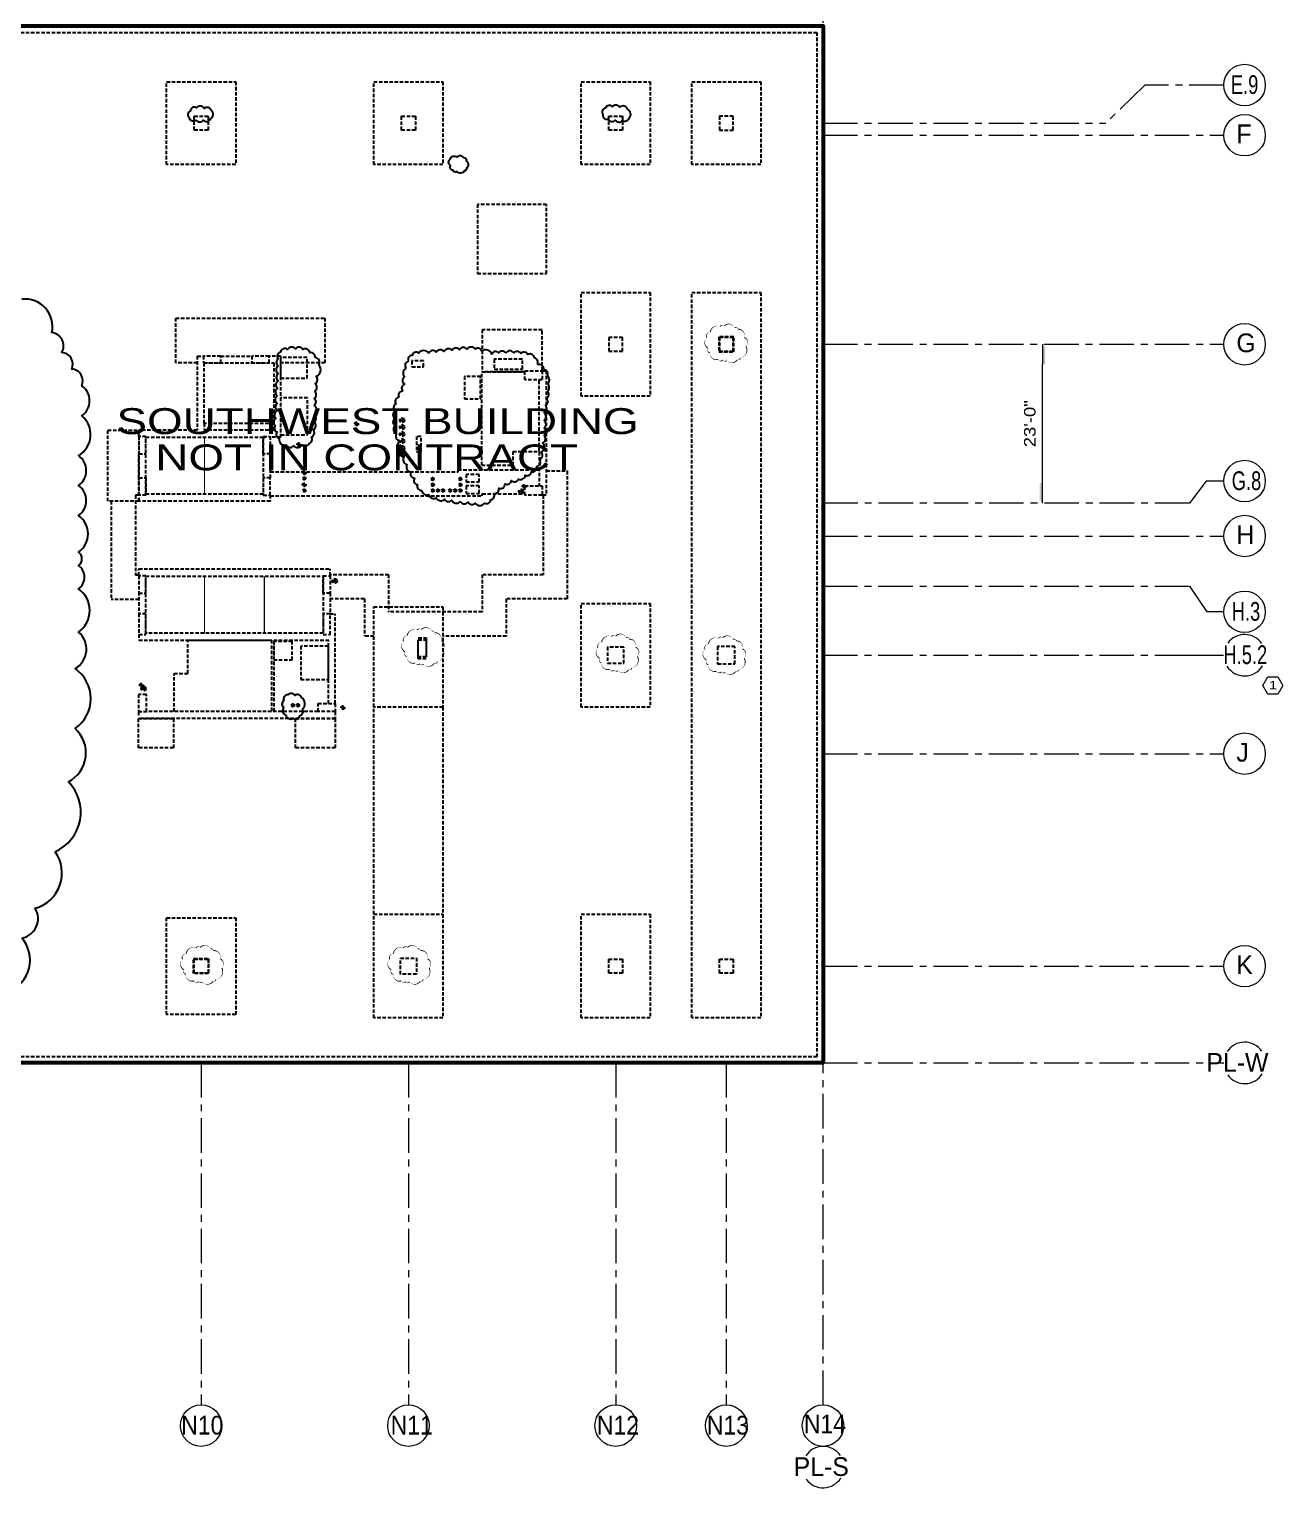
# Model space of a CAD drawing. Header units: inches. Extents: x -26500 to 0, y -3347 to 2257.
# Drawn here: x -22440 to -20262, y -3216 to -683 of the extents above; entities that cross this region are included whole.
import ezdxf
from ezdxf.enums import TextEntityAlignment as Align

# ---------------------------------------------------------------- set-up
doc = ezdxf.new("R2010")
doc.units = ezdxf.units.IN
doc.header["$LTSCALE"] = 48
doc.header["$MEASUREMENT"] = 0
for name, pattern in [('A104$0$CENTER', [2, 1.25, -0.25, 0.25, -0.25]), ('CENTER2', [1.125, 0.75, -0.125, 0.125, -0.125]), ('NB - 5th floor_plan$0$HIDDEN2', [0.1875, 0.125, -0.0625])]:
    doc.linetypes.add(name, pattern=pattern)
for name, color, linetype in [('A104$0$A-ANNO-DIM4-9', 8, 'Continuous'), ('A104$0$A-ANNO-WEST', 8, 'Continuous'), ('A104$0$A-GRID-1DP0-15', 8, 'Continuous'), ('A104$0$A-GRID-GRD4-9', 8, 'CENTER2'), ('A104$0$A-GRID-GRDP0-12', 8, 'Continuous'), ('A104$0$A-GRID-GRDP0-15', 8, 'Continuous'), ('A104$0$A-GRID-ID4-9', 8, 'Continuous'), ('A104$0$A-GRID-IDP0-12', 8, 'Continuous'), ('A104$0$Level 46', 8, 'Continuous'), ('A604$0$A-ANNO-REVS-BULL', 8, 'Continuous'), ('NB - 5th floor_plan$0$stcbeams', 1, 'NB - 5th floor_plan$0$HIDDEN2'), ('NB - 5th floor_plan$0$STCCOLS1', 1, 'NB - 5th floor_plan$0$HIDDEN2'), ('NB - 5th floor_plan$0$STCCOLS2', 1, 'NB - 5th floor_plan$0$HIDDEN2'), ('NB - 5th floor_plan$0$STDROPS', 1, 'NB - 5th floor_plan$0$HIDDEN2'), ('NB - 5th floor_plan$0$STSBEAMS1', 1, 'NB - 5th floor_plan$0$HIDDEN2'), ('NB - 5th floor_plan$0$STSLABEDGE', 1, 'NB - 5th floor_plan$0$HIDDEN2'), ('NB - 5th floor_plan$0$stslabfold', 1, 'NB - 5th floor_plan$0$HIDDEN2'), ('NB - 5th floor_plan$0$STWETSTACK', 1, 'NB - 5th floor_plan$0$HIDDEN2'), ('XREF', 7, 'Continuous')]:
    doc.layers.add(name, color=color, linetype=linetype)
doc.styles.add('A104$0$style-Arial', font='arial.ttf')
doc.styles.add('A104$0$style-WORKING', font='WORKING.shx')
doc.styles.add('A604$0$style-Arial', font='arial.ttf')
doc.dimstyles.new('A104$0$Standard', dxfattribs={"dimtxt": 8.888894, "dimasz": 15.555564, "dimexe": 8.888894, "dimexo": 4.444447, "dimgap": 4.444447, "dimtad": 1, "dimjust": 2, "dimdec": 3, "dimzin": 11, "dimdsep": 46, "dimlunit": 4, "dimtxsty": 'A104$0$style-WORKING', "dimblk": 'A104$0$RDA_0.1', "dimcen": 2.222223, "dimse1": 1, "dimse2": 1, "dimclrd": 3, "dimclrt": 3, "dimadec": 0, "dimazin": 0, "dimtfac": 1, "dimtdec": 3, "dimtmove": 0, "dimatfit": 3, "dimldrblk": 'A104$0$TerminatorOpen_0.1', "dimfxl": 1, "dimtolj": 1, "dimtzin": 11, "dimlwd": 0, "dimarcsym": 0})

# ---------------------------------------------------------------- blocks, each defined once
blk = doc.blocks.new('A104$0$RDA_0.1')
at = {"linetype": 'Continuous', "lineweight": 13}
blk.add_line((0, 0), (-1, 0), dxfattribs=at)
at = {"layer": 'A104$0$Level 46', "linetype": 'Continuous', "lineweight": 13, "extrusion": (0, 0, -1)}
blk.add_solid([(0, 0), (1, 0), (0.172, -0.143), (1, -0.143)], dxfattribs=at)
blk.add_solid([(0, 0), (1, 0), (0.172, -0.143), (1, -0.143)], dxfattribs=at)
blk = doc.blocks.new('*D379')
at = {"layer": 'A104$0$A-ANNO-DIM4-9', "lineweight": 0, "transparency": 16777216}
blk.add_line((-20679.9, -1470.9), (-20679.9, -1264.9), dxfattribs=at)
at = {"layer": 'Defpoints', "lineweight": 70, "transparency": 16777216}
for p in [(-20679.9, -1229.9), (-20291.7, -1229.9), (-20351.4, -1505.9)]:
    blk.add_point(p, dxfattribs=at)
at = {"layer": 'A104$0$A-ANNO-DIM4-9', "lineweight": 0, "transparency": 16777216, "xscale": 35, "yscale": 35, "zscale": 35}
for p, rotation in [((-20679.9, -1229.9), 90), ((-20679.9, -1505.9), 270)]:
    blk.add_blockref('A104$0$RDA_0.1', p, dxfattribs=dict(at, rotation=rotation))
at = {"layer": 'A104$0$A-ANNO-DIM4-9', "lineweight": 0, "transparency": 16777216, "insert": (-20701.8, -1367.9), "char_height": 20, "attachment_point": 5, "rotation": 90, "style": 'A104$0$style-WORKING'}
blk.add_mtext('\\A1;\\H1x;\\W1.2;23\'-0"', dxfattribs=at)
blk = doc.blocks.new('A104$0$TerminatorOpen_0.1')
at = {"linetype": 'ByBlock', "lineweight": -2}
for q in [(-1, 0.071), (-1, 0), (-1, -0.071)]:
    blk.add_line((0, 0), q, dxfattribs=at)
blk = doc.blocks.new('NB - 5th floor_plan')
at = {"layer": 'Defpoints'}
for points, format in [([(-22123.3903, -823.391, 0.52056705), (-22135.5798, -820.2408, 0.52056705), (-22135.5798, -820.2408, 0.52056705), (-22148.82, -818.9807, 0.52056705), (-22148.82, -818.9807, 0.52056705), (-22159.7485, -824.6511, 0.52056705), (-22159.7485, -824.6511, 0.52056705), (-22161.8501, -836.8321, 0.52056705), (-22161.8501, -836.8321, 0.52056705), (-22149.6607, -840.4023, 0.52056705), (-22149.6607, -840.4023, 0.52056705), (-22137.2611, -840.6123, 0.52056705), (-22137.2611, -840.6123, 0.52056705), (-22125.2818, -839.1422, 0.52056705), (-22125.2818, -839.1422, 0.52056705)], "xyb"), ([(-21400.1352, -822.0549, 0.52056705), (-21414.3811, -817.9875, 0.52056705), (-21414.3811, -817.9875, 0.52056705), (-21426.5919, -817.3096, 0.52056705), (-21426.5919, -817.3096, 0.52056705), (-21438.4635, -819.3433, 0.52056705), (-21438.4635, -819.3433, 0.52056705), (-21443.5513, -830.5287, 0.52056705), (-21443.5513, -830.5287, 0.52056705), (-21434.3933, -839.0025, 0.52056705), (-21434.3933, -839.0025, 0.52056705), (-21421.8433, -840.6972, 0.52056705), (-21421.8433, -840.6972, 0.52056705), (-21409.6325, -841.0362, 0.52056705), (-21409.6325, -841.0362, 0.52056705), (-21397.7609, -836.9688, 0.52056705), (-21397.7609, -836.9688, 0.52056705)], "xyb"), ([(-21696.6481, -929.9673, -0.52056705), (-21703.6003, -927.6876, -0.52056705), (-21707.7283, -919.329, -0.52056705), (-21708.8146, -908.2564, -0.52056705), (-21696.5395, -904.6742, -0.52056705), (-21685.242, -905.4341, -0.52056705), (-21680.571, -911.4045, -0.52056705), (-21679.9192, -923.3455, -0.52056705), (-21683.9385, -928.8817, -0.52056705)], "xyb"), ([(-21194.8485, -1233.6031, 0, 1.8, 0.52056705), (-21197.5524, -1217.8585, 0, 1.8, 0.52056705), (-21209.3005, -1203.6045, 0, 1.8, 0.52056705), (-21209.3005, -1203.6045, 0, 1.8, 0.52056705), (-21214.2422, -1200.996, 0, 1.8, 0.52056705), (-21232.3307, -1198.1079, 0, 1.8, 0.52056705), (-21232.3307, -1198.1079, 0, 1.8, 0.52056705), (-21239.6033, -1199.2259, 0, 1.8, 0.52056705), (-21256.7593, -1208.9148, 0, 1.8, 0.52056705), (-21256.7593, -1208.9148, 0, 1.8, 0.52056705), (-21263.1928, -1218.6038, 0, 1.8, 0.52056705), (-21260.3956, -1236.8638, 0, 1.8, 0.52056705), (-21260.3956, -1236.8638, 0, 1.8, 0.52056705), (-21257.3188, -1244.8758, 0, 1.8, 0.52056705), (-21243.1464, -1256.2417, 0, 1.8, 0.52056705), (-21243.1464, -1256.2417, 0, 1.8, 0.52056705), (-21234.8481, -1257.3597, 0, 1.8, 0.52056705), (-21228.3214, -1258.105, 0, 1.8, 0.52056705), (-21210.1397, -1256.8007, 0, 1.8, 0.52056705), (-21210.1397, -1256.8007, 0, 1.8, 0.52056705), (-21204.9183, -1253.8195, 0, 1.8, 0.52056705)], "xyseb"), ([(-21936.3318, -1265.9849, 0.52056705), (-21942.9419, -1252.7739, 0.52056705), (-21942.9419, -1252.7739, 0.52056705), (-21952.0309, -1244.517, 0.52056705), (-21952.0309, -1244.517, 0.52056705), (-21964.4248, -1238.7372, 0.52056705), (-21964.4248, -1238.7372, 0.52056705), (-21976.8188, -1237.9115, 0.52056705), (-21976.8188, -1237.9115, 0.52056705), (-21990.8652, -1238.7372, 0.52056705), (-21990.8652, -1238.7372, 0.52056705), (-22003.2592, -1243.6913, 0.52056705), (-22003.2592, -1243.6913, 0.52056705), (-22007.3905, -1255.2509, 0.52056705), (-22007.3905, -1255.2509, 0.52056705), (-22007.3905, -1267.6362, 0.52056705), (-22007.3905, -1267.6362, 0.52056705), (-22007.3905, -1280.8472, 0.52056705), (-22007.3905, -1280.8472, 0.52056705), (-22007.3905, -1293.2326, 0.52056705), (-22007.3905, -1293.2326, 0.52056705), (-22008.2168, -1306.4435, 0.52056705), (-22008.2168, -1306.4435, 0.52056705), (-22009.0431, -1319.6545, 0.52056705), (-22009.0431, -1319.6545, 0.52056705), (-22009.0431, -1332.8655, 0.52056705), (-22009.0431, -1332.8655, 0.52056705), (-22009.0431, -1345.2508, 0.52056705), (-22009.0431, -1345.2508, 0.52056705), (-22011.5219, -1358.4618, 0.52056705), (-22011.5219, -1358.4618, 0.52056705), (-22012.3481, -1370.8471, 0.52056705), (-22012.3481, -1370.8471, 0.52056705), (-22009.0431, -1382.4067, 0.52056705), (-22009.0431, -1382.4067, 0.52056705), (-22005.738, -1393.9664, 0.52056705), (-22005.738, -1393.9664, 0.52056705), (-21993.3441, -1404.7003, 0.52056705), (-21993.3441, -1404.7003, 0.52056705), (-21980.1238, -1406.3517, 0.52056705), (-21980.1238, -1406.3517, 0.52056705), (-21966.0773, -1404.7003, 0.52056705), (-21966.0773, -1404.7003, 0.52056705), (-21953.6834, -1402.2232, 0.52056705), (-21953.6834, -1402.2232, 0.52056705), (-21949.552, -1390.6636, 0.52056705), (-21949.552, -1390.6636, 0.52056705), (-21946.247, -1378.2783, 0.52056705), (-21946.247, -1378.2783, 0.52056705), (-21944.5944, -1365.0673, 0.52056705), (-21944.5944, -1365.0673, 0.52056705), (-21944.5944, -1352.682, 0.52056705), (-21944.5944, -1352.682, 0.52056705), (-21944.5944, -1336.1683, 0.52056705), (-21944.5944, -1336.1683, 0.52056705), (-21944.5944, -1323.783, 0.52056705), (-21944.5944, -1323.783, 0.52056705), (-21943.7682, -1311.3976, 0.52056705), (-21943.7682, -1311.3976, 0.52056705), (-21942.9419, -1298.1867, 0.52056705), (-21942.9419, -1298.1867, 0.52056705), (-21941.2894, -1285.8014, 0.52056705), (-21941.2894, -1285.8014, 0.52056705)], "xyb"), ([(-21557.0752, -1265.1128, 0.52056705), (-21562.3005, -1253.6903, 0.52056705), (-21562.3005, -1253.6903, 0.52056705), (-21573.4045, -1247.4894, 0.52056705), (-21573.4045, -1247.4894, 0.52056705), (-21585.8147, -1245.8577, 0.52056705), (-21585.8147, -1245.8577, 0.52056705), (-21597.8984, -1244.8786, 0.52056705), (-21597.8984, -1244.8786, 0.52056705), (-21611.9416, -1244.8786, 0.52056705), (-21611.9416, -1244.8786, 0.52056705), (-21624.3519, -1244.8786, 0.52056705), (-21624.3519, -1244.8786, 0.52056705), (-21636.4356, -1246.8367, 0.52056705), (-21636.4356, -1246.8367, 0.52056705), (-21653.2909, -1241.7808, 0.52056705), (-21653.2909, -1241.7808, 0.52056705), (-21664.9942, -1238.4393, 0.52056705), (-21664.9942, -1238.4393, 0.52056705), (-21679.2052, -1238.4393, 0.52056705), (-21679.2052, -1238.4393, 0.52056705), (-21692.5804, -1239.2746, 0.52056705), (-21692.5804, -1239.2746, 0.52056705), (-21705.1196, -1240.11, 0.52056705), (-21705.1196, -1240.11, 0.52056705), (-21719.3307, -1242.6161, 0.52056705), (-21719.3307, -1242.6161, 0.52056705), (-21732.7058, -1243.4515, 0.52056705), (-21732.7058, -1243.4515, 0.52056705), (-21746.0809, -1245.1222, 0.52056705), (-21746.0809, -1245.1222, 0.52056705), (-21762.7999, -1245.1222, 0.52056705), (-21762.7999, -1245.1222, 0.52056705), (-21774.5032, -1249.299, 0.52056705), (-21774.5032, -1249.299, 0.52056705), (-21781.1907, -1259.3234, 0.52056705), (-21781.1907, -1259.3234, 0.52056705), (-21785.3704, -1271.8538, 0.52056705), (-21785.3704, -1271.8538, 0.52056705), (-21787.8783, -1286.055, 0.52056705), (-21787.8783, -1286.055, 0.52056705), (-21787.8783, -1299.4208, 0.52056705), (-21787.8783, -1299.4208, 0.52056705), (-21791.2221, -1311.1158, 0.52056705), (-21791.2221, -1311.1158, 0.52056705), (-21797.9097, -1321.9756, 0.52056705), (-21797.9097, -1321.9756, 0.52056705), (-21802.9253, -1333.6706, 0.52056705), (-21802.9253, -1333.6706, 0.52056705), (-21804.5972, -1346.2011, 0.52056705), (-21804.5972, -1346.2011, 0.52056705), (-21804.5972, -1358.7315, 0.52056705), (-21804.5972, -1358.7315, 0.52056705), (-21804.5972, -1371.2619, 0.52056705), (-21804.5972, -1371.2619, 0.52056705), (-21802.0894, -1385.4631, 0.52056705), (-21802.0894, -1385.4631, 0.52056705), (-21796.2377, -1397.1582, 0.52056705), (-21796.2377, -1397.1582, 0.52056705), (-21793.7299, -1413.8655, 0.52056705), (-21793.7299, -1413.8655, 0.52056705), (-21788.7142, -1425.5605, 0.52056705), (-21788.7142, -1425.5605, 0.52056705), (-21783.6985, -1438.9263, 0.52056705), (-21783.6985, -1438.9263, 0.52056705), (-21777.011, -1451.4568, 0.52056705), (-21777.011, -1451.4568, 0.52056705), (-21770.3234, -1462.3165, 0.52056705), (-21770.3234, -1462.3165, 0.52056705), (-21765.3077, -1474.0116, 0.52056705), (-21765.3077, -1474.0116, 0.52056705), (-21757.7842, -1484.0359, 0.52056705), (-21757.7842, -1484.0359, 0.52056705), (-21746.0809, -1490.7188, 0.52056705), (-21746.0809, -1490.7188, 0.52056705), (-21732.7058, -1496.5663, 0.52056705), (-21732.7058, -1496.5663, 0.52056705), (-21718.4947, -1499.0724, 0.52056705), (-21718.4947, -1499.0724, 0.52056705), (-21705.9555, -1500.7432, 0.52056705), (-21705.9555, -1500.7432, 0.52056705), (-21690.9085, -1503.2492, 0.52056705), (-21690.9085, -1503.2492, 0.52056705), (-21677.5333, -1504.0846, 0.52056705), (-21677.5333, -1504.0846, 0.52056705), (-21664.9942, -1505.7553, 0.52056705), (-21664.9942, -1505.7553, 0.52056705), (-21649.1112, -1505.7553, 0.52056705), (-21649.1112, -1505.7553, 0.52056705), (-21638.2439, -1499.9078, 0.52056705), (-21638.2439, -1499.9078, 0.52056705), (-21632.3922, -1489.0481, 0.52056705), (-21632.3922, -1489.0481, 0.52056705), (-21624.0328, -1479.8591, 0.52056705), (-21624.0328, -1479.8591, 0.52056705), (-21613.1655, -1472.3408, 0.52056705), (-21613.1655, -1472.3408, 0.52056705), (-21602.2981, -1466.4933, 0.52056705), (-21602.2981, -1466.4933, 0.52056705), (-21589.759, -1463.9872, 0.52056705), (-21589.759, -1463.9872, 0.52056705), (-21578.0557, -1457.3043, 0.52056705), (-21578.0557, -1457.3043, 0.52056705), (-21567.1884, -1451.4568, 0.52056705), (-21567.1884, -1451.4568, 0.52056705), (-21557.993, -1442.2678, 0.52056705), (-21557.993, -1442.2678, 0.52056705), (-21552.9773, -1429.7373, 0.52056705), (-21552.9773, -1429.7373, 0.52056705), (-21550.4695, -1417.2069, 0.52056705), (-21550.4695, -1417.2069, 0.52056705), (-21547.9616, -1401.335, 0.52056705), (-21547.9616, -1401.335, 0.52056705), (-21545.4538, -1387.9692, 0.52056705), (-21545.4538, -1387.9692, 0.52056705), (-21545.4538, -1375.4388, 0.52056705), (-21545.4538, -1375.4388, 0.52056705), (-21545.4538, -1362.073, 0.52056705), (-21545.4538, -1362.073, 0.52056705), (-21545.4538, -1348.7072, 0.52056705), (-21545.4538, -1348.7072, 0.52056705), (-21542.9459, -1336.1767, 0.52056705), (-21542.9459, -1336.1767, 0.52056705), (-21541.274, -1323.6463, 0.52056705), (-21541.274, -1323.6463, 0.52056705), (-21539.6022, -1311.1158, 0.52056705), (-21539.6022, -1311.1158, 0.52056705), (-21539.6022, -1298.5854, 0.52056705), (-21539.6022, -1298.5854, 0.52056705), (-21539.6022, -1285.2196, 0.52056705), (-21539.6022, -1285.2196, 0.52056705), (-21545.4538, -1274.3599, 0.52056705), (-21545.4538, -1274.3599, 0.52056705)], "xyb"), ([(-21721.1988, -1760.8726, 0, 1.8, 0.52056705), (-21723.9028, -1745.1281, 0, 1.8, 0.52056705), (-21735.6509, -1730.8741, 0, 1.8, 0.52056705), (-21735.6509, -1730.8741, 0, 1.8, 0.52056705), (-21740.5926, -1728.2655, 0, 1.8, 0.52056705), (-21758.681, -1725.3775, 0, 1.8, 0.52056705), (-21758.681, -1725.3775, 0, 1.8, 0.52056705), (-21765.9537, -1726.4954, 0, 1.8, 0.52056705), (-21783.1097, -1736.1844, 0, 1.8, 0.52056705), (-21783.1097, -1736.1844, 0, 1.8, 0.52056705), (-21789.5432, -1745.8734, 0, 1.8, 0.52056705), (-21786.746, -1764.1333, 0, 1.8, 0.52056705), (-21786.746, -1764.1333, 0, 1.8, 0.52056705), (-21783.6692, -1772.1454, 0, 1.8, 0.52056705), (-21769.4968, -1783.5113, 0, 1.8, 0.52056705), (-21769.4968, -1783.5113, 0, 1.8, 0.52056705), (-21761.1985, -1784.6292, 0, 1.8, 0.52056705), (-21754.6718, -1785.3746, 0, 1.8, 0.52056705), (-21736.4901, -1784.0703, 0, 1.8, 0.52056705), (-21736.4901, -1784.0703, 0, 1.8, 0.52056705), (-21731.2687, -1781.089, 0, 1.8, 0.52056705)], "xyseb"), ([(-21383.4405, -1771.9351, 0, 1.8, 0.52056705), (-21386.1444, -1756.1905, 0, 1.8, 0.52056705), (-21397.8926, -1741.9365, 0, 1.8, 0.52056705), (-21397.8926, -1741.9365, 0, 1.8, 0.52056705), (-21402.8343, -1739.328, 0, 1.8, 0.52056705), (-21420.9227, -1736.4399, 0, 1.8, 0.52056705), (-21420.9227, -1736.4399, 0, 1.8, 0.52056705), (-21428.1954, -1737.5579, 0, 1.8, 0.52056705), (-21445.3514, -1747.2468, 0, 1.8, 0.52056705), (-21445.3514, -1747.2468, 0, 1.8, 0.52056705), (-21451.7849, -1756.9358, 0, 1.8, 0.52056705), (-21448.9877, -1775.1958, 0, 1.8, 0.52056705), (-21448.9877, -1775.1958, 0, 1.8, 0.52056705), (-21445.9108, -1783.2078, 0, 1.8, 0.52056705), (-21431.7385, -1794.5737, 0, 1.8, 0.52056705), (-21431.7385, -1794.5737, 0, 1.8, 0.52056705), (-21423.4401, -1795.6917, 0, 1.8, 0.52056705), (-21416.9134, -1796.437, 0, 1.8, 0.52056705), (-21398.7317, -1795.1327, 0, 1.8, 0.52056705), (-21398.7317, -1795.1327, 0, 1.8, 0.52056705), (-21393.5103, -1792.1515, 0, 1.8, 0.52056705)], "xyseb"), ([(-21197.842, -1775.0323, 0, 1.8, 0.52056705), (-21200.5459, -1759.2877, 0, 1.8, 0.52056705), (-21212.2941, -1745.0338, 0, 1.8, 0.52056705), (-21212.2941, -1745.0338, 0, 1.8, 0.52056705), (-21217.2358, -1742.4252, 0, 1.8, 0.52056705), (-21235.3242, -1739.5371, 0, 1.8, 0.52056705), (-21235.3242, -1739.5371, 0, 1.8, 0.52056705), (-21242.5969, -1740.6551, 0, 1.8, 0.52056705), (-21259.7529, -1750.3441, 0, 1.8, 0.52056705), (-21259.7529, -1750.3441, 0, 1.8, 0.52056705), (-21266.1864, -1760.033, 0, 1.8, 0.52056705), (-21263.3892, -1778.293, 0, 1.8, 0.52056705), (-21263.3892, -1778.293, 0, 1.8, 0.52056705), (-21260.3123, -1786.3051, 0, 1.8, 0.52056705), (-21246.14, -1797.671, 0, 1.8, 0.52056705), (-21246.14, -1797.671, 0, 1.8, 0.52056705), (-21237.8417, -1798.7889, 0, 1.8, 0.52056705), (-21231.3149, -1799.5342, 0, 1.8, 0.52056705), (-21213.1332, -1798.2299, 0, 1.8, 0.52056705), (-21213.1332, -1798.2299, 0, 1.8, 0.52056705), (-21207.9118, -1795.2487, 0, 1.8, 0.52056705)], "xyseb"), ([(-21966.7103, -1843.4766, 0.52056705), (-21978.2389, -1839.811, 0.52056705), (-21978.2389, -1839.811, 0.52056705), (-21990.2915, -1838.7637, 0.52056705), (-21990.2915, -1838.7637, 0.52056705), (-21997.6279, -1848.7132, 0.52056705), (-21997.6279, -1848.7132, 0.52056705), (-21997.6279, -1860.7574, 0.52056705), (-21997.6279, -1860.7574, 0.52056705), (-21993.9597, -1873.8489, 0.52056705), (-21993.9597, -1873.8489, 0.52056705), (-21981.3831, -1879.6092, 0.52056705), (-21981.3831, -1879.6092, 0.52056705), (-21969.8545, -1874.8962, 0.52056705), (-21969.8545, -1874.8962, 0.52056705), (-21965.1382, -1863.3757, 0.52056705), (-21965.1382, -1863.3757, 0.52056705)], "xyb"), ([(-22105.1262, -2312.8663, 0, 1.8, 0.52056705), (-22107.8301, -2297.1217, 0, 1.8, 0.52056705), (-22119.5783, -2282.8678, 0, 1.8, 0.52056705), (-22119.5783, -2282.8678, 0, 1.8, 0.52056705), (-22124.5199, -2280.2592, 0, 1.8, 0.52056705), (-22142.6084, -2277.3711, 0, 1.8, 0.52056705), (-22142.6084, -2277.3711, 0, 1.8, 0.52056705), (-22149.881, -2278.4891, 0, 1.8, 0.52056705), (-22167.0371, -2288.1781, 0, 1.8, 0.52056705), (-22167.0371, -2288.1781, 0, 1.8, 0.52056705), (-22173.4706, -2297.867, 0, 1.8, 0.52056705), (-22170.6734, -2316.127, 0, 1.8, 0.52056705), (-22170.6734, -2316.127, 0, 1.8, 0.52056705), (-22167.5965, -2324.1391, 0, 1.8, 0.52056705), (-22153.4241, -2335.505, 0, 1.8, 0.52056705), (-22153.4241, -2335.505, 0, 1.8, 0.52056705), (-22145.1258, -2336.6229, 0, 1.8, 0.52056705), (-22138.5991, -2337.3682, 0, 1.8, 0.52056705), (-22120.4174, -2336.0639, 0, 1.8, 0.52056705), (-22120.4174, -2336.0639, 0, 1.8, 0.52056705), (-22115.196, -2333.0827, 0, 1.8, 0.52056705)], "xyseb"), ([(-22105.1262, -2312.8663, 0, 1.8, 0.52056705), (-22107.8301, -2297.1217, 0, 1.8, 0.52056705), (-22119.5783, -2282.8678, 0, 1.8, 0.52056705), (-22119.5783, -2282.8678, 0, 1.8, 0.52056705), (-22124.5199, -2280.2592, 0, 1.8, 0.52056705), (-22142.6084, -2277.3711, 0, 1.8, 0.52056705), (-22142.6084, -2277.3711, 0, 1.8, 0.52056705), (-22149.881, -2278.4891, 0, 1.8, 0.52056705), (-22167.0371, -2288.1781, 0, 1.8, 0.52056705), (-22167.0371, -2288.1781, 0, 1.8, 0.52056705), (-22173.4706, -2297.867, 0, 1.8, 0.52056705), (-22170.6734, -2316.127, 0, 1.8, 0.52056705), (-22170.6734, -2316.127, 0, 1.8, 0.52056705), (-22167.5965, -2324.1391, 0, 1.8, 0.52056705), (-22153.4241, -2335.505, 0, 1.8, 0.52056705), (-22153.4241, -2335.505, 0, 1.8, 0.52056705), (-22145.1258, -2336.6229, 0, 1.8, 0.52056705), (-22138.5991, -2337.3682, 0, 1.8, 0.52056705), (-22120.4174, -2336.0639, 0, 1.8, 0.52056705), (-22120.4174, -2336.0639, 0, 1.8, 0.52056705), (-22115.196, -2333.0827, 0, 1.8, 0.52056705)], "xyseb"), ([(-21745.1262, -2312.8663, 0, 1.8, 0.52056705), (-21747.8301, -2297.1217, 0, 1.8, 0.52056705), (-21759.5783, -2282.8678, 0, 1.8, 0.52056705), (-21759.5783, -2282.8678, 0, 1.8, 0.52056705), (-21764.5199, -2280.2592, 0, 1.8, 0.52056705), (-21782.6084, -2277.3711, 0, 1.8, 0.52056705), (-21782.6084, -2277.3711, 0, 1.8, 0.52056705), (-21789.881, -2278.4891, 0, 1.8, 0.52056705), (-21807.0371, -2288.1781, 0, 1.8, 0.52056705), (-21807.0371, -2288.1781, 0, 1.8, 0.52056705), (-21813.4706, -2297.867, 0, 1.8, 0.52056705), (-21810.6734, -2316.127, 0, 1.8, 0.52056705), (-21810.6734, -2316.127, 0, 1.8, 0.52056705), (-21807.5965, -2324.1391, 0, 1.8, 0.52056705), (-21793.4241, -2335.505, 0, 1.8, 0.52056705), (-21793.4241, -2335.505, 0, 1.8, 0.52056705), (-21785.1258, -2336.6229, 0, 1.8, 0.52056705), (-21778.5991, -2337.3682, 0, 1.8, 0.52056705), (-21760.4174, -2336.0639, 0, 1.8, 0.52056705), (-21760.4174, -2336.0639, 0, 1.8, 0.52056705), (-21755.196, -2333.0827, 0, 1.8, 0.52056705)], "xyseb")]:
    blk.add_lwpolyline(points, format=format, close=True, dxfattribs=at)
for points in [[(-22475.4798, -2353.8554, 0.52056705), (-22452.3448, -2261.38, 0.52056705)], [(-22452.3448, -2261.38, 0.52056705), (-22429.2098, -2209.3626, 0.52056705), (-22429.2098, -2209.3626, 0.52056705), (-22394.5072, -2111.1075, 0.52056705), (-22394.5072, -2111.1075, 0.52056705), (-22371.3721, -1989.7335, 0.52056705), (-22371.3721, -1989.7335, 0.52056705), (-22359.8046, -1897.258, 0.52056705), (-22359.8046, -1897.258, 0.52056705), (-22359.8046, -1793.2232, 0.52056705), (-22359.8046, -1793.2232, 0.52056705), (-22354.0209, -1729.6463, 0.52056705), (-22354.0209, -1729.6463, 0.52056705), (-22354.0209, -1654.51, 0.52056705), (-22354.0209, -1654.51, 0.52056705), (-22354.0209, -1614.052, 0.52056705), (-22354.0209, -1614.052, 0.52056705), (-22354.0209, -1590.9332, 0.52056705), (-22354.0209, -1590.9332, 0.52056705), (-22354.0209, -1527.3563, 0.52056705), (-22354.0209, -1527.3563, 0.52056705), (-22354.0209, -1475.3389, 0.52056705), (-22354.0209, -1475.3389, 0.52056705), (-22354.0209, -1423.3215, 0.52056705), (-22354.0209, -1423.3215, 0.52056705), (-22348.2371, -1353.9649, 0.52056705), (-22348.2371, -1353.9649, 0.52056705), (-22348.2371, -1301.9475, 0.52056705), (-22348.2371, -1301.9475, 0.52056705), (-22365.5884, -1273.0489, 0.52056705), (-22365.5884, -1273.0489, 0.52056705), (-22382.9396, -1244.1503, 0.52056705), (-22382.9396, -1244.1503, 0.52056705), (-22400.2909, -1209.4721, 0.52056705), (-22400.2909, -1209.4721, 0.52056705), (-22452.3448, -1151.6749, 0.52056705)]]:
    blk.add_lwpolyline(points, format="xyb", dxfattribs=at)
at = {"layer": 'NB - 5th floor_plan$0$stcbeams', "color": 1, "linetype": 'NB - 5th floor_plan$0$HIDDEN2'}
for p, q in [((-22147.6761, -1250.4028, 0.001), (-22147.6761, -1379.3297, 0.001)), ((-22147.6761, -1250.4028, 0.001), (-22137.024, -1250.4028, 0.001)), ((-22002.7752, -1250.4028, 0.001), (-22022.9835, -1250.4028, 0.001)), ((-22002.6773, -1391.3297, -0.001), (-22002.678, -1250.4028, -0.001)), ((-22135.6761, -1367.4025, 0.001), (-22135.6761, -1379.3297, 0.001)), ((-22014.6788, -1379.3297, 0), (-22014.6789, -1367.3994)), ((-22147.6761, -1379.3297, 0), (-22249.0217, -1379.3297, 0)), ((-22249.0217, -1389.9079, -0.3438), (-22249.0217, -1379.3297, -0.3438)), ((-22014.6788, -1379.3297, 0), (-22135.6761, -1379.3297, 0)), ((-22002.7751, -1391.3297), (-22021.0262, -1391.3297)), ((-22249.0217, -1502.3663), (-22249.0217, -1491.9046)), ((-22021.0262, -1491.9046), (-22021.0262, -1502.3663)), ((-22021.0262, -1502.3663), (-22249.0217, -1502.3663)), ((-21917.0164, -1631.9109, -0.002), (-21917.0164, -1619.9109, -0.002)), ((-22249.0218, -1659.9265, -0.001), (-22249.0232, -1697.9021, -0.001)), ((-21917.0192, -1661.9109, -0.001), (-21917.0133, -1697.9021, -0.001)), ((-21917.0133, -1697.9021, -0.001), (-21908.0236, -1697.9021, -0.0004)), ((-21908.0236, -1853.9182), (-21908.0236, -1697.9021)), ((-22249.0232, -1733.9265, -0.001), (-22249.0232, -1743.8433, -0.001)), ((-22249.0232, -1743.8433), (-21919.3546, -1743.8433)), ((-22014.1568, -1867.9053), (-22014.1568, -1743.8433)), ((-21920.0236, -1853.9807), (-21920.0236, -1743.8433)), ((-22250.0232, -1867.9182, -0.001), (-22250.0232, -1877.1253, -0.001)), ((-21937.9634, -1867.9053), (-22236.0232, -1867.9053)), ((-21907.9635, -1867.9182), (-21907.9635, -1879.9053)), ((-21907.9634, -1879.9053), (-22250.0232, -1879.9053, 0))]:
    blk.add_line(p, q, dxfattribs=at)
for points, elevation in [([(-22107.024, -1250.4028), (-22052.9835, -1250.4028)], 0.001), ([(-22249.0258, -1462.0921), (-22249.0258, -1419.5798)], -0.001), ([(-22249.0245, -1631.9109), (-22249.0245, -1619.9109)], -0.002), ([(-22249.0245, -1619.9109), (-21917.0164, -1619.9109)], -0.001)]:
    blk.add_lwpolyline(points, dxfattribs=dict(at, elevation=elevation))
for points in [[(-21549.0306, -1275.7836), (-21541.7197, -1275.7836), (-21541.7197, -1491.9046), (-21549.022, -1491.9046)], [(-21553.7197, -1417.014), (-21553.7197, -1476.0921)], [(-22021.0262, -1419.9101), (-22021.0262, -1461.9046)]]:
    blk.add_lwpolyline(points, dxfattribs=at)
at = {"layer": 'NB - 5th floor_plan$0$STCCOLS1', "color": 1, "linetype": 'NB - 5th floor_plan$0$HIDDEN2'}
for points in [[(-22153.0236, -833.905), (-22129.0236, -833.905), (-22129.0236, -857.905), (-22153.0236, -857.905)], [(-21793.0236, -833.905), (-21769.0236, -833.905), (-21769.0236, -857.905), (-21793.0236, -857.905)], [(-21433.0236, -833.905), (-21409.0236, -833.905), (-21409.0236, -857.905), (-21433.0236, -857.905)], [(-21241.0236, -857.905), (-21217.0236, -857.905), (-21217.0236, -833.905), (-21241.0236, -833.905)], [(-21433.0236, -1241.9051), (-21409.0236, -1241.9051), (-21409.0236, -1217.9051), (-21433.0236, -1217.9051)], [(-21241.0236, -1241.9051), (-21217.0236, -1241.9051), (-21217.0236, -1217.9051), (-21241.0236, -1217.9051)], [(-21579.0306, -1291.7835), (-21579.0306, -1275.7836), (-21549.0306, -1275.7836), (-21549.0306, -1291.7835)], [(-22021.0262, -1461.9046), (-22033.0262, -1461.9046), (-22033.0262, -1491.9046), (-22021.0262, -1491.9046)], [(-21549.022, -1491.9046), (-21579.022, -1491.9046), (-21579.022, -1475.9046), (-21549.022, -1475.9046)], [(-21750.0219, -1772.9114), (-21764.0219, -1772.9114), (-21764.0219, -1742.9114), (-21750.0219, -1742.9114)], [(-21435.0236, -1783.9051), (-21407.0236, -1783.9051), (-21407.0236, -1755.9051), (-21435.0236, -1755.9051)], [(-21244.0236, -1784.9051), (-21214.0236, -1784.9051), (-21214.0236, -1754.9051), (-21244.0236, -1754.9051)], [(-21907.9635, -1867.9182), (-21937.9635, -1867.9182), (-21937.9635, -1853.9182), (-21907.9635, -1853.9182)], [(-22153.0236, -2297.9051), (-22129.0236, -2297.9051), (-22129.0236, -2321.9051), (-22153.0236, -2321.9051)], [(-21795.0236, -2295.905), (-21767.0236, -2295.905), (-21767.0236, -2323.905), (-21795.0236, -2323.905)], [(-21433.0236, -2297.9051), (-21409.0236, -2297.9051), (-21409.0236, -2321.905), (-21433.0236, -2321.905)], [(-21241.0236, -2297.9051), (-21217.0236, -2297.9051), (-21217.0236, -2321.9051), (-21241.0236, -2321.9051)]]:
    blk.add_lwpolyline(points, close=True, dxfattribs=at)
for points, elevation in [([(-22107.024, -1250.4028), (-22137.024, -1250.4028), (-22137.024, -1262.4028), (-22107.024, -1262.4028)], 0.001), ([(-22052.9835, -1262.4028), (-22022.9835, -1262.4028), (-22022.9835, -1250.4028), (-22052.9835, -1250.4028)], 0.001), ([(-22249.0217, -1419.9079), (-22237.0217, -1419.9079), (-22237.0217, -1389.9079), (-22249.0217, -1389.9079)], -0.3438), ([(-22021.0262, -1419.9101), (-22033.0262, -1419.9101), (-22033.0262, -1389.9101), (-22021.0262, -1389.9101)], -0.002), ([(-22249.0217, -1461.9046), (-22237.0218, -1461.9046), (-22237.0218, -1491.9046), (-22249.0217, -1491.9046)], -0.3438), ([(-22249.0232, -1661.9109), (-22237.0232, -1661.9109), (-22237.0232, -1631.9109), (-22249.0232, -1631.9109)], -0.001), ([(-21917.0192, -1661.9109), (-21929.0192, -1661.9109), (-21929.0192, -1631.9109), (-21917.0192, -1631.9109)], -0.001), ([(-22249.0232, -1733.9265), (-22237.0232, -1733.9265), (-22237.0232, -1697.9021), (-22249.0232, -1697.9021)], -0.0013), ([(-21929.0126, -1733.9265), (-21917.0133, -1733.9265), (-21917.0133, -1697.9021), (-21929.0126, -1697.9021)], -0.001), ([(-22250.0232, -1867.9182), (-22236.0232, -1867.9182), (-22236.0232, -1837.9182), (-22250.0232, -1837.9182)], -0.001)]:
    blk.add_lwpolyline(points, close=True, dxfattribs=dict(at, elevation=elevation))
at = {"layer": 'NB - 5th floor_plan$0$STCCOLS2', "color": 1, "linetype": 'NB - 5th floor_plan$0$HIDDEN2'}
for points in [[(-21242.0236, -1242.9051), (-21216.0236, -1242.9051), (-21216.0236, -1216.9051), (-21242.0236, -1216.9051)], [(-21750.0219, -1775.9114), (-21764.0219, -1775.9114), (-21764.0219, -1739.9114), (-21750.0219, -1739.9114)], [(-22154.0236, -2296.9051), (-22128.0236, -2296.9051), (-22128.0236, -2322.9051), (-22154.0236, -2322.9051)]]:
    blk.add_lwpolyline(points, close=True, dxfattribs=at)
at = {"layer": 'NB - 5th floor_plan$0$STDROPS', "color": 1, "linetype": 'NB - 5th floor_plan$0$HIDDEN2'}
for points in [[(-22201.0236, -917.9051), (-22201.0236, -773.9051), (-22081.0236, -773.9051), (-22081.0236, -917.9051)], [(-21841.0236, -917.9051), (-21841.0236, -773.9051), (-21721.0236, -773.9051), (-21721.0236, -917.9051)], [(-21481.0236, -917.9051), (-21481.0236, -773.9051), (-21361.0236, -773.9051), (-21361.0236, -917.9051)], [(-21289.0236, -917.9051), (-21289.0236, -773.9051), (-21169.0236, -773.9051), (-21169.0236, -917.9051)], [(-21481.0236, -1319.9052), (-21481.0236, -1139.9052), (-21361.0236, -1139.9052), (-21361.0236, -1319.9052)], [(-21289.0236, -2399.9052), (-21289.0236, -1139.9052), (-21169.0236, -1139.9052), (-21169.0236, -2399.9052)], [(-21841.0236, -1859.9052), (-21841.0236, -1685.9114), (-21721.0236, -1685.9114), (-21721.0236, -1859.9052)], [(-21481.0236, -1859.9052), (-21481.0236, -1679.9052), (-21361.0236, -1679.9052), (-21361.0236, -1859.9052)], [(-21976.9635, -1879.9053), (-21907.9635, -1879.9053), (-21907.9635, -1930.982), (-21976.9635, -1930.982)], [(-22201.0236, -2393.9051), (-22201.0236, -2225.9051), (-22081.0236, -2225.9051), (-22081.0236, -2393.9051)], [(-21841.0236, -2399.9051), (-21841.0236, -2219.9051), (-21721.0236, -2219.9052), (-21721.0236, -2399.9052)], [(-21481.0236, -2399.9051), (-21481.0236, -2219.9051), (-21361.0236, -2219.9052), (-21361.0236, -2399.9052)]]:
    blk.add_lwpolyline(points, close=True, dxfattribs=at)
at = {"layer": 'NB - 5th floor_plan$0$STDROPS', "color": 1, "linetype": 'NB - 5th floor_plan$0$HIDDEN2', "elevation": 0.001}
blk.add_lwpolyline([(-22147.7739, -1262.3391), (-22185.024, -1262.3391), (-22185.024, -1184.4016), (-21925.9835, -1184.4016), (-21925.9835, -1262.3997), (-22002.7752, -1262.3997)], dxfattribs=at)
at = {"layer": 'NB - 5th floor_plan$0$STDROPS', "color": 1, "linetype": 'NB - 5th floor_plan$0$HIDDEN2'}
for points in [[(-21549.022, -1275.7836), (-21549.022, -1204.7836), (-21653.2195, -1204.7836), (-21653.2195, -1277.5122), (-21579.0306, -1277.5122)], [(-21841.0235, -2219.9051), (-21841.0235, -1859.9052)], [(-21721.0236, -1859.9052), (-21721.0236, -2219.9052)]]:
    blk.add_lwpolyline(points, dxfattribs=at)
for points, elevation in [([(-22302.9792, -1379.3297), (-22249.0258, -1379.3297), (-22249.0258, -1502.3663), (-22302.9792, -1502.3663)], 0.001), ([(-22250.0232, -1879.9053), (-22189.024, -1879.9053), (-22189.024, -1930.9195), (-22250.0232, -1930.9195)], -0.001)]:
    blk.add_lwpolyline(points, close=True, dxfattribs=dict(at, elevation=elevation))
at = {"layer": 'NB - 5th floor_plan$0$STSBEAMS1', "color": 1, "linetype": 'NB - 5th floor_plan$0$HIDDEN2', "ltscale": 0.4, "const_width": 2, "elevation": -0.001}
for points in [[(-22135.145, -1490.3663), (-22135.145, -1391.3297)], [(-22135.1631, -1731.8432), (-22135.1589, -1632.9051)], [(-22031.1528, -1731.8432), (-22031.1486, -1632.9051)]]:
    blk.add_lwpolyline(points, dxfattribs=at)
at = {"layer": 'NB - 5th floor_plan$0$STSLABEDGE', "color": 1, "linetype": 'NB - 5th floor_plan$0$HIDDEN2'}
for p, q in [((-21579.0306, -1277.5122), (-21653.7198, -1277.5122)), ((-21653.7191, -1440.0137), (-21653.7198, -1277.5123)), ((-22033.0259, -1391.3297), (-22029.4175, -1391.3297)), ((-22249.0217, -1492.0921), (-22255.0173, -1492.0921)), ((-22255.0173, -1492.0921), (-22255.0173, -1631.0984)), ((-22021.0262, -1493.3059), (-21652.7202, -1493.3059)), ((-21652.7202, -1493.3059), (-21652.7201, -1489.6791)), ((-21652.7201, -1489.6791), (-21579.022, -1489.6791)), ((-21549.022, -1491.9046), (-21547.0221, -1491.9046)), ((-21547.0221, -1491.9046, 0), (-21547.022, -1630.0929, 0)), ((-21547.0221, -1492.0921), (-21547.022, -1630.0929)), ((-22249.0232, -1631.0984, -0.001), (-22255.0173, -1631.0984, -0.001)), ((-21815.4872, -1630.0932, 0.0002), (-21917.0192, -1630.0931, 0.0008)), ((-21917.0192, -1631.9109, -0.001), (-21917.0192, -1630.0931, -0.001)), ((-21917.0192, -1630.0931, 0.0008), (-21917.0192, -1631.9109, -0.001)), ((-21815.4872, -1630.0932, 0), (-21815.4872, -1694.7183, 0)), ((-21547.022, -1630.0929), (-21653.1581, -1630.0929)), ((-21653.1581, -1630.0929, 0), (-21653.1581, -1694.7183, 0)), ((-21653.1581, -1694.7183, 0), (-21815.4872, -1694.7183, 0))]:
    blk.add_line(p, q, dxfattribs=at)
blk.add_lwpolyline([(-22670.5234, -1520.9051), (-22670.5234, -688.4051), (-21071.5215, -688.4051), (-21071.5215, -2467.4072), (-22670.5228, -2467.4072), (-22670.5228, -1634.9051)], dxfattribs=at)
for points, elevation in [([(-21661.0233, -1106.9055), (-21541.0233, -1106.9055), (-21541.0233, -986.9055), (-21661.0233, -986.9055)], -0.0002), ([(-22135.6761, -1262.3997), (-22014.6789, -1262.3997), (-22014.6789, -1367.4026), (-22135.6761, -1367.4026)], 0.001)]:
    blk.add_lwpolyline(points, close=True, dxfattribs=dict(at, elevation=elevation))
for points in [[(-22003.0236, -1288.9051), (-21957.0236, -1288.9051), (-21957.0236, -1252.9051), (-22003.0236, -1252.9051)], [(-21775.0236, -1268.9051), (-21755.0236, -1268.9051), (-21755.0236, -1258.9051), (-21775.0236, -1258.9051)], [(-21632.0236, -1272.9051), (-21583.0236, -1272.9051), (-21583.0236, -1255.9051), (-21632.0236, -1255.9051)], [(-21683.6486, -1324.9051), (-21655.6486, -1324.9051), (-21655.6486, -1285.9051), (-21683.6486, -1285.9051)], [(-22003.0236, -1386.9051), (-21956.0236, -1386.9051), (-21956.0236, -1322.9051), (-22003.0236, -1322.9051)], [(-22237.0214, -1391.3297), (-22033.0259, -1391.3297), (-22033.0262, -1490.3663), (-22237.0217, -1490.3663)], [(-21767.0236, -1416.9051), (-21759.0307, -1416.9051), (-21759.0307, -1389.9051), (-21767.0236, -1389.9051)], [(-21681.0237, -1468.9051), (-21658.0237, -1468.9051), (-21658.0237, -1455.9051), (-21681.0237, -1455.9051)], [(-21681.0237, -1488.9051), (-21658.0237, -1488.9051), (-21658.0237, -1475.9051), (-21681.0237, -1475.9051)], [(-22237.0256, -1632.9051), (-21929.0217, -1632.9051), (-21929.0193, -1731.8433), (-22237.0232, -1731.8433)], [(-22187.8968, -1801.5305), (-22163.8972, -1801.5305), (-22163.8972, -1743.8433), (-22018.897, -1743.8431), (-22018.8968, -1867.9055), (-22187.8968, -1867.9055)], [(-22015.0236, -1778.1682), (-21983.0236, -1778.1682), (-21983.0236, -1746.1682), (-22015.0236, -1746.1682)], [(-21968.0236, -1811.9051), (-21920.0236, -1811.9051), (-21920.0236, -1753.9051), (-21968.0236, -1753.9051)]]:
    blk.add_lwpolyline(points, close=True, dxfattribs=at)
at = {"layer": 'NB - 5th floor_plan$0$STSLABEDGE', "color": 1, "linetype": 'NB - 5th floor_plan$0$HIDDEN2', "elevation": 352.9729}
blk.add_lwpolyline([(-21653.7714, -1440.0137), (-21599.3973, -1440.0137), (-21599.3973, -1416.014), (-21553.7717, -1416.0139), (-21553.7717, -1291.7835)], dxfattribs=at)
at = {"layer": 'NB - 5th floor_plan$0$stslabfold', "color": 1, "linetype": 'NB - 5th floor_plan$0$HIDDEN2'}
for p, q in [((-22021.0262, -1451.3059), (-21694.72, -1451.3059)), ((-21694.72, -1447.6791), (-21553.7197, -1447.6791)), ((-21694.72, -1451.3059), (-21694.72, -1447.6791)), ((-21541.7197, -1449.9046), (-21505.225, -1449.9046)), ((-21505.225, -1449.9046), (-21505.225, -1672.0929)), ((-22297.0173, -1502.3663), (-22297.0173, -1673.0984)), ((-22249.0232, -1673.0984, -0.001), (-22297.0173, -1673.0984, -0.001)), ((-21857.4872, -1672.0931, 0.0004), (-21917.0192, -1672.0931, 0.0008)), ((-21857.4872, -1672.0931, 0), (-21857.4872, -1736.7183, 0)), ((-21505.225, -1672.0929), (-21611.1581, -1672.0929)), ((-21611.1581, -1672.0929, 0), (-21611.1581, -1736.7183, 0)), ((-21841.0236, -1736.7183, 0), (-21857.4872, -1736.7183, 0)), ((-21611.1581, -1736.7183, 0), (-21721.0236, -1736.7183, 0))]:
    blk.add_line(p, q, dxfattribs=at)
at = {"layer": 'NB - 5th floor_plan$0$STWETSTACK', "color": 1, "linetype": 'NB - 5th floor_plan$0$HIDDEN2'}
for p, q in [((-21874.0236, -1367.9051), (-21868.0236, -1367.9051)), ((-21871.0236, -1364.9051), (-21871.0236, -1370.9051)), ((-21796.0236, -1361.9051), (-21788.0236, -1361.9051)), ((-21792.0236, -1357.9051), (-21792.0236, -1365.9051)), ((-21796.0236, -1373.9051), (-21788.0236, -1373.9051)), ((-21796.0236, -1385.9051), (-21788.0236, -1385.9051)), ((-21792.0236, -1369.9051), (-21792.0236, -1377.9051)), ((-21792.0236, -1381.9051), (-21792.0236, -1389.9051)), ((-21974.2161, -1404.2193), (-21968.2161, -1404.2193)), ((-21971.2161, -1401.2193), (-21971.2161, -1407.2193)), ((-21796.0236, -1397.9051), (-21788.0236, -1397.9051)), ((-21796.0236, -1409.9051), (-21788.0236, -1409.9051)), ((-21792.0236, -1393.9051), (-21792.0236, -1401.9051)), ((-21792.0236, -1405.9051), (-21792.0236, -1413.9051)), ((-21792.0236, -1417.9051), (-21792.0236, -1425.9051)), ((-21964.0236, -1442.9051), (-21960.0236, -1442.9051)), ((-21962.0236, -1440.9051), (-21962.0236, -1444.9051)), ((-21796.0236, -1421.9051), (-21788.0236, -1421.9051)), ((-21965.0236, -1452.9051), (-21959.0236, -1452.9051)), ((-21964.5236, -1462.9051), (-21959.5236, -1462.9051)), ((-21962.0236, -1449.9051), (-21962.0236, -1455.9051)), ((-21962.0236, -1460.4051), (-21962.0236, -1465.4051)), ((-21741.5236, -1463.9051), (-21736.5236, -1463.9051)), ((-21739.0236, -1461.4051), (-21739.0236, -1466.4051)), ((-21693.5236, -1463.9051), (-21688.5236, -1463.9051)), ((-21691.0236, -1461.4051), (-21691.0236, -1466.4051)), ((-21965.0236, -1473.9051), (-21959.0236, -1473.9051)), ((-21964.5236, -1483.9051), (-21959.5236, -1483.9051)), ((-21962.0236, -1470.9051), (-21962.0236, -1476.9051)), ((-21962.0236, -1481.4051), (-21962.0236, -1486.4051)), ((-21741.5236, -1473.9051), (-21736.5236, -1473.9051)), ((-21741.5236, -1483.9051), (-21736.5236, -1483.9051)), ((-21739.0236, -1471.4051), (-21739.0236, -1476.4051)), ((-21739.0236, -1481.4051), (-21739.0236, -1486.4051)), ((-21732.5236, -1483.9051), (-21727.5236, -1483.9051)), ((-21730.0236, -1481.4051), (-21730.0236, -1486.4051)), ((-21723.5236, -1483.9051), (-21718.5236, -1483.9051)), ((-21721.0236, -1481.4051), (-21721.0236, -1486.4051)), ((-21711.5236, -1483.9051), (-21706.5236, -1483.9051)), ((-21709.0236, -1481.4051), (-21709.0236, -1486.4051)), ((-21702.5236, -1483.9051), (-21697.5236, -1483.9051)), ((-21700.0236, -1481.4051), (-21700.0236, -1486.4051)), ((-21693.5236, -1473.9051), (-21688.5236, -1473.9051)), ((-21693.5236, -1483.9051), (-21688.5236, -1483.9051)), ((-21691.0236, -1471.4051), (-21691.0236, -1476.4051)), ((-21691.0236, -1481.4051), (-21691.0236, -1486.4051)), ((-21589.1855, -1485.3814, 352.9729), (-21581.1855, -1485.3814, 352.9729)), ((-21585.1855, -1481.3814, 352.9729), (-21585.1855, -1489.3814, 352.9729)), ((-21583.1198, -1476.8758), (-21577.1198, -1476.8758)), ((-21580.1198, -1479.8758), (-21580.1198, -1473.8758)), ((-21912.9736, -1640.9109, -0.001), (-21904.9736, -1640.9109, -0.001)), ((-21908.9736, -1636.9109, -0.001), (-21908.9736, -1644.9109, -0.001)), ((-22247.8923, -1821.9455, 352.9729), (-22241.8923, -1821.9455, 352.9729)), ((-22244.8923, -1818.9455, 352.9729), (-22244.8923, -1824.9455, 352.9729)), ((-22244.9426, -1827.9455, 352.9729), (-22236.9426, -1827.9455, 352.9729)), ((-22240.9426, -1823.9455, 352.9729), (-22240.9426, -1831.9455, 352.9729)), ((-21984.4961, -1856.9051, 352.9729), (-21979.4961, -1856.9051, 352.9729)), ((-21981.9961, -1854.4051, 352.9729), (-21981.9961, -1859.4051, 352.9729)), ((-21975.4961, -1856.9051, 352.9729), (-21970.4961, -1856.9051, 352.9729)), ((-21972.9961, -1854.4051, 352.9729), (-21972.9961, -1859.4051, 352.9729)), ((-21898.0236, -1860.9182), (-21892.0236, -1860.9182)), ((-21895.0236, -1857.9182), (-21895.0236, -1863.9182))]:
    blk.add_line(p, q, dxfattribs=at)
for centre, radius in [((-21871.0236, -1367.9051), 3), ((-21792.0236, -1361.9051), 4), ((-21792.0236, -1373.9051), 4), ((-21792.0236, -1385.9051), 4), ((-21971.2161, -1404.2193), 3), ((-21792.0236, -1397.9051), 4), ((-21792.0236, -1409.9051), 4), ((-21792.0236, -1421.9051), 4), ((-21962.0236, -1442.9051), 2), ((-21962.0236, -1452.9051), 3), ((-21962.0236, -1462.9051), 2.5), ((-21739.0236, -1463.9051), 2.5), ((-21691.0236, -1463.9051), 2.5), ((-21962.0236, -1473.9051), 3), ((-21962.0236, -1483.9051), 2.5), ((-21739.0236, -1473.9051), 2.5), ((-21739.0236, -1483.9051), 2.5), ((-21730.0236, -1483.9051), 2.5), ((-21721.0236, -1483.9051), 2.5), ((-21709.0236, -1483.9051), 2.5), ((-21700.0236, -1483.9051), 2.5), ((-21691.0236, -1473.9051), 2.5), ((-21691.0236, -1483.9051), 2.5), ((-21585.1855, -1485.3814, 352.9729), 4), ((-21580.1198, -1476.8758), 3), ((-21908.9736, -1640.9109, -0.001), 4), ((-22244.8923, -1821.9455, 352.9729), 3), ((-22240.9426, -1827.9455, 352.9729), 4), ((-21981.9961, -1856.9051, 352.9729), 2.5), ((-21972.9961, -1856.9051, 352.9729), 2.5), ((-21895.0236, -1860.9182), 3)]:
    blk.add_circle(centre, radius, dxfattribs=at)
blk = doc.blocks.new('A604')
at = {"layer": 'A604$0$A-ANNO-REVS-BULL', "lineweight": 13, "elevation": 0, "flags": 128}
blk.add_lwpolyline([(-20288.5, -1807.5), (-20271.2, -1807.5), (-20262.5, -1822.5), (-20271.2, -1837.5), (-20288.5, -1837.5), (-20297.1, -1822.5), (-20288.5, -1807.5)], close=True, dxfattribs=at)
at = {"layer": 'A604$0$A-ANNO-REVS-BULL', "lineweight": 13, "style": 'A604$0$style-Arial', "width": 1.246876}
blk.add_text('1', height=14.4, dxfattribs=at).set_placement((-20279.5, -1821.8, 0), align=Align.MIDDLE_CENTER)
blk = doc.blocks.new('A104')
at = {"layer": 'A104$0$A-ANNO-WEST', "lineweight": 53, "elevation": -0.0001, "flags": 128}
blk.add_lwpolyline([(-23093.0624, -797.9051), (-22682.0257, -797.9051), (-22682.0257, -676.9042), (-21061.0236, -676.9042), (-21061.0236, -2477.9051), (-22682.0257, -2477.9051), (-22682.0257, -2347.1498), (-22682.0257, -2347.1498), (-23779.0217, -2347.1498), (-23779.0217, -2347.1498), (-23837.3562, -2478.8988), (-25502.0254, -2478.9003), (-25502.0236, -2298.3308), (-25518.812, -2282.5399), (-25684.162, -2209.3266), (-25076.0596, -835.9378), (-24911.085, -908.9844), (-24842.0239, -857.4072), (-24842.0259, -676.9042), (-23039.4874, -676.9057), (-23093.0624, -797.9051)], close=True, dxfattribs=at)
at = {"layer": 'A104$0$A-GRID-1DP0-15', "lineweight": 13}
for centre in [(-20328.9322, -866.9051), (-20328.9322, -1229.9051), (-20328.9322, -1562.9051), (-20328.9322, -1940.9051), (-20328.9322, -2309.9051), (-22141.0236, -3107.9017), (-21781.0236, -3107.9017), (-21421.0236, -3107.9017), (-21229.0236, -3107.9017), (-21061.0236, -3107.9017)]:
    blk.add_circle(centre, 36, dxfattribs=at)
for centre, start, end in [((-20328.9322, -2477.905), 34.0743428, 146.7799207), ((-20328.9322, -2477.905), 215.420843, 328.567837), ((-21060.7552, -3179.9007), 34.0743428, 146.7799207), ((-21060.7552, -3179.9007), 215.420843, 328.567837)]:
    blk.add_arc(centre, 36, start, end, dxfattribs=at)
at = {"layer": 'A104$0$A-GRID-GRD4-9', "linetype": 'A104$0$CENTER', "lineweight": 0}
for p, q in [((-20395.3958, -1467.4351), (-20424.6567, -1505.9051)), ((-20364.9322, -1467.4351), (-20395.3958, -1467.4351)), ((-20424.6567, -1505.9051), (-21061.0236, -1505.9051))]:
    blk.add_line(p, q, dxfattribs=at)
at = {"layer": 'A104$0$A-GRID-GRDP0-12', "linetype": 'A104$0$CENTER', "lineweight": 0}
for p, q in [((-20501.9598, -779.7077), (-20570.0595, -845.9051)), ((-20364.9322, -779.7077), (-20501.9598, -779.7077)), ((-21061.0236, -845.9051), (-20570.0595, -845.9051)), ((-21061.0236, -1649.9051), (-20424.6567, -1649.9051)), ((-20424.6567, -1649.9051), (-20394.5107, -1694.4187)), ((-20364.9322, -1694.4187), (-20394.5107, -1694.4187)), ((-21061.0236, -1769.9051), (-20371.4759, -1769.9051)), ((-20449.2919, -1769.9051), (-20364.9322, -1769.9051))]:
    blk.add_line(p, q, dxfattribs=at)
at = {"layer": 'A104$0$A-GRID-GRDP0-15', "linetype": 'A104$0$CENTER', "lineweight": 0}
for p, q in [((-21061.0236, -3071.9017), (-21061.0236, 2112.4438)), ((-21061.0236, -866.9051), (-20364.9322, -866.9051)), ((-21061.0236, -1229.9051), (-20364.9322, -1229.9051)), ((-21061.0236, -1562.9051), (-20364.9322, -1562.9051)), ((-21061.0236, -1940.9051), (-20364.9322, -1940.9051)), ((-21061.0236, -2309.9051), (-20364.9322, -2309.9051)), ((-22141.0236, -2477.9051), (-22141.0236, -3071.9017)), ((-21781.0236, -2477.9051), (-21781.0236, -3071.9017)), ((-21421.0236, -2477.9051), (-21421.0236, -3071.9017)), ((-21229.0236, -2477.9051), (-21229.0236, -3071.9017)), ((-21061.0236, -2477.905), (-20364.9322, -2477.905))]:
    blk.add_line(p, q, dxfattribs=at)
at = {"layer": 'A104$0$A-GRID-ID4-9', "lineweight": 13}
blk.add_circle((-20328.9322, -1467.4351), 36, dxfattribs=at)
at = {"layer": 'A104$0$A-GRID-IDP0-12', "lineweight": 13}
for centre in [(-20328.9322, -779.7077), (-20328.9322, -1694.4187)]:
    blk.add_circle(centre, 36, dxfattribs=at)
for start, end in [(33.8699752, 144.3169433), (212.0241309, 329.2571264)]:
    blk.add_arc((-20328.9322, -1769.9051), 36, start, end, dxfattribs=at)
at = {"layer": 'A104$0$A-ANNO-WEST', "lineweight": 53, "style": 'A104$0$style-Arial', "width": 1.266666}
for s, p in [('SOUTHWEST BUILDING', (-21834.6864, -1363.3734)), ('NOT IN CONTRACT', (-21853.5569, -1426.3734))]:
    blk.add_text(s, height=45, dxfattribs=at).set_placement(p, align=Align.MIDDLE_CENTER)
at = {"layer": 'A104$0$A-GRID-1DP0-15', "lineweight": 13, "style": 'A104$0$style-Arial', "width": 0.95}
for s, p in [('F', (-20343.2042, -880.6946)), ('G', (-20343.2042, -1243.6946)), ('H', (-20343.2042, -1576.6946)), ('J', (-20343.2042, -1954.6946)), ('K', (-20343.2042, -2323.6946)), ('PL-W', (-20395.2885, -2493.301)), ('PL-S', (-21112.0302, -3195.2967))]:
    blk.add_text(s, height=32.5, dxfattribs=at).set_placement(p)
at = {"layer": 'A104$0$A-GRID-1DP0-15', "lineweight": 13, "style": 'A104$0$style-Arial', "width": 0.876923}
for s, p in [('N10', (-22138.9953, -3123.2977)), ('N12', (-21417.1161, -3123.2977)), ('N13', (-21226.2295, -3123.2977)), ('N14', (-21057.8373, -3121.0785)), ('N11', (-21775.2899, -3123.2977))]:
    blk.add_text(s, height=32.5, dxfattribs=at).set_placement(p, align=Align.CENTER)
at = {"layer": 'A104$0$A-GRID-ID4-9', "lineweight": 13, "style": 'A104$0$style-Arial', "width": 0.701538}
blk.add_text('G.8', height=32.5, dxfattribs=at).set_placement((-20351.2643, -1483.0809))
at = {"layer": 'A104$0$A-GRID-IDP0-12', "lineweight": 13, "style": 'A104$0$style-Arial', "width": 0.701538}
for s, p in [('E.9', (-20352.7727, -795.1037)), ('H.3', (-20351.2643, -1710.0645)), ('H.5.2', (-20365.7286, -1785.3011))]:
    blk.add_text(s, height=32.5, dxfattribs=at).set_placement(p)
at = {"layer": 'A104$0$A-ANNO-DIM4-9', "lineweight": 0}
dim = blk.add_linear_dim(base=(-20679.9055, -1229.9051), p1=(-20351.4196, -1505.9051), p2=(-20291.6952, -1229.9051), angle=90, text='\\H1x;\\W1.2;<>', dimstyle='A104$0$Standard', override={"dimtxt": 20, "dimasz": 35, "dimexe": 20, "dimexo": 10, "dimgap": 10, "dimjust": 0, "dimclrd": 0, "dimclrt": 4}, dxfattribs=at)
dim.commit()
dim.dimension.update_dxf_attribs({"geometry": '*D379', "text_midpoint": (-20701.8103, -1367.9051)})

msp = doc.modelspace()

# ---------------------------------------------------------------- block references
at = {"layer": 'XREF'}
for name in ['A104', 'NB - 5th floor_plan', 'A604']:
    msp.add_blockref(name, (0, 0), dxfattribs=at)

doc.saveas('drawing.dxf')
